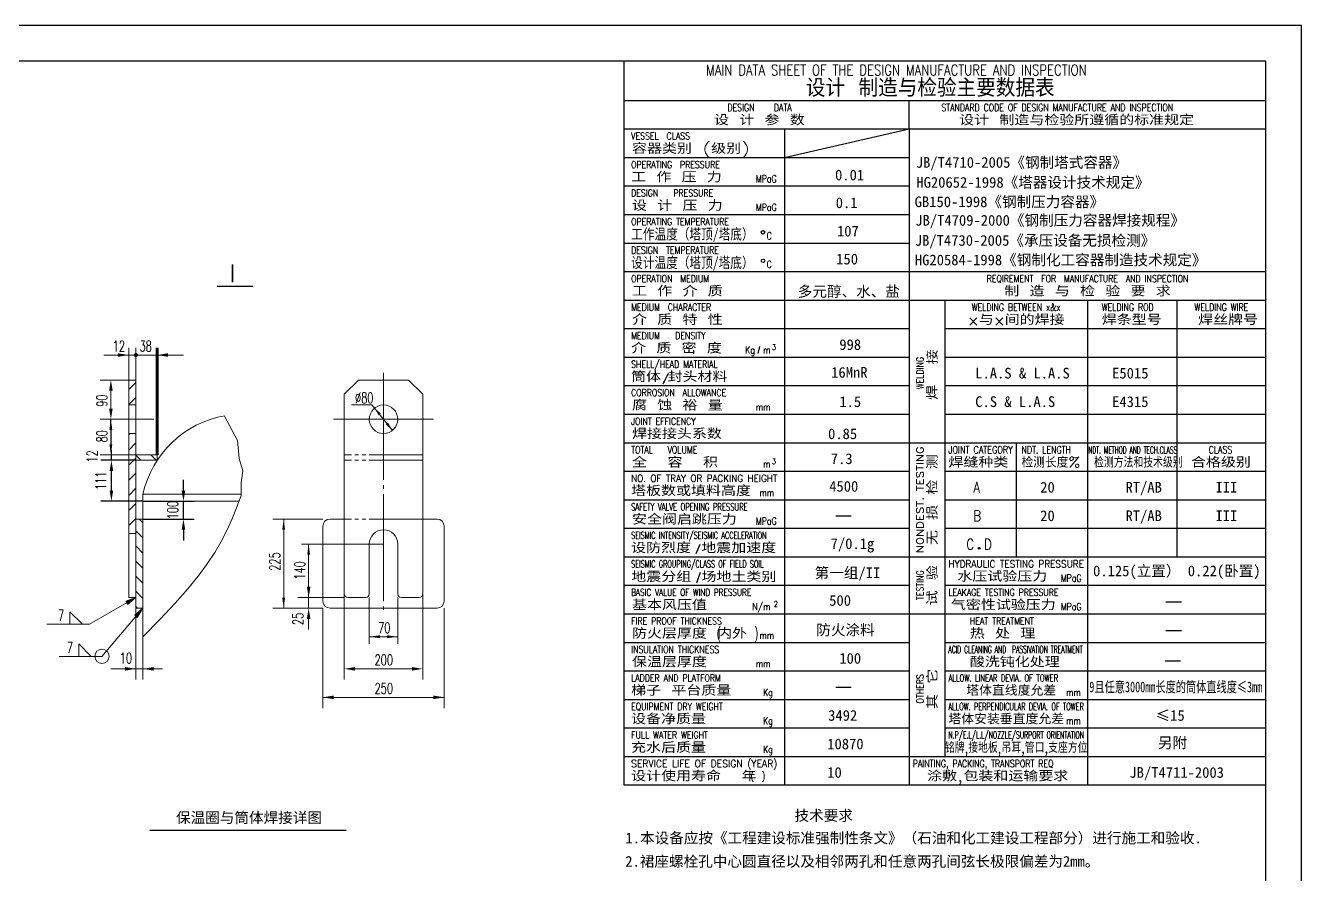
# Model space of a CAD drawing. Header units: inches. Extents: x 13 to 607, y 4 to 845.
# Drawn here: x 249.5 to 607.3, y 606.9 to 845 of the extents above; entities that cross this region are included whole.
import ezdxf
from ezdxf.enums import TextEntityAlignment as Align

# ---------------------------------------------------------------- set-up
doc = ezdxf.new("R2010")
doc.units = ezdxf.units.IN
doc.header["$MEASUREMENT"] = 0
for name, pattern in [('CENTER', [34, 30, -1.5, 1, -1.5]), ('DASHED', [5, 4, -1]), ('PHANTOM1', [20, 15, -1, 1, -1, 1, -1])]:
    doc.linetypes.add(name, pattern=pattern)
for name, color, linetype in [('1', 7, 'Continuous'), ('2', 1, 'CENTER'), ('3', 6, 'Continuous'), ('4', 3, 'DASHED'), ('6', 6, 'Continuous'), ('8', 2, 'PHANTOM1')]:
    doc.layers.add(name, color=color, linetype=linetype)
doc.styles.add('HZ22', font='COMPLEX', dxfattribs={"width": 0.8, "height": 2})
doc.styles.add('HZ23', font='complex_.ttf', dxfattribs={"width": 0.8, "height": 3})
doc.styles.add('HZ3', font='complex.shx', dxfattribs={"width": 0.67, "height": 3, "bigfont": 'hztxt.shx'})
doc.styles.add('HZ5', font='complex', dxfattribs={"width": 0.67, "height": 5, "bigfont": 'hztxt'})
doc.styles.add('ST3', font='SimSun.ttf', dxfattribs={"height": 3})
doc.styles.get("Standard").update_dxf_attribs({"font": 'SimSun.ttf'})
doc.styles.add('SZ3', font='complex', dxfattribs={"width": 0.67, "height": 3, "bigfont": 'hztxt'})
doc.styles.add('SZ5', font='complex', dxfattribs={"width": 0.67, "height": 5})
doc.dimstyles.get("Standard").update_dxf_attribs({"dimtxt": 0.18, "dimasz": 0.18, "dimexe": 0.18, "dimexo": 0.0625, "dimgap": 0.09, "dimtad": 0, "dimtih": 1, "dimtoh": 1, "dimdec": 4, "dimzin": 0, "dimdsep": 46, "dimtxsty": 'Standard', "dimcen": 0.09, "dimadec": 0, "dimazin": 0, "dimtfac": 1, "dimtdec": 4, "dimtofl": 0, "dimtmove": 0, "dimatfit": 3, "dimfxl": 0, "dimtolj": 1, "dimtzin": 0, "dimarcsym": 0})
pattern_1 = [(135, (3411.9135, 6141.9222), (-2.1213203, -2.1213203), [])]

# ---------------------------------------------------------------- blocks, each defined once
blk = doc.blocks.new('*D4')
at = {"layer": '3', "color": 0, "lineweight": -2}
for p, q in [((280.44, 723.04), (270.59, 723.04)), ((273.59, 714.54), (273.59, 720.04)), ((282.44, 711.54), (270.59, 711.54))]:
    blk.add_line(p, q, dxfattribs=at)
at = {"layer": '3', "color": 0}
for points in [[(273.09, 720.04), (274.09, 720.04), (273.59, 723.04)], [(273.09, 714.54), (274.09, 714.54), (273.59, 711.54)]]:
    blk.add_solid(points, dxfattribs=at)
at = {"layer": 'DEFPOINTS', "color": 0}
for p in [(273.59, 723.04), (280.44, 723.04), (282.44, 711.54)]:
    blk.add_point(p, dxfattribs=at)
at = {"layer": '3', "color": 0, "insert": (270.59, 717.29), "char_height": 3, "attachment_point": 5, "rotation": 90, "style": 'SZ3'}
blk.add_mtext('\\A1;111', dxfattribs=at)
blk = doc.blocks.new('*D5')
at = {"layer": '3', "color": 0, "lineweight": -2}
for p, q in [((293.79, 714.54), (293.79, 717.54)), ((282.44, 711.54), (296.79, 711.54)), ((293.79, 706.54), (293.79, 711.54)), ((282.44, 706.54), (296.79, 706.54)), ((293.79, 703.54), (293.79, 700.54))]:
    blk.add_line(p, q, dxfattribs=at)
at = {"layer": '3', "color": 0}
for points in [[(293.29, 714.54), (294.29, 714.54), (293.79, 711.54)], [(293.29, 703.54), (294.29, 703.54), (293.79, 706.54)]]:
    blk.add_solid(points, dxfattribs=at)
at = {"layer": 'DEFPOINTS', "color": 0}
for p in [(282.44, 711.54), (293.79, 711.54), (282.44, 706.54)]:
    blk.add_point(p, dxfattribs=at)
at = {"layer": '3', "color": 0, "insert": (290.79, 709.04), "char_height": 3, "attachment_point": 5, "rotation": 90, "style": 'SZ3'}
blk.add_mtext('\\A1;100', dxfattribs=at)

msp = doc.modelspace()

# ---------------------------------------------------------------- hatches: boundary and pattern name
at = {"layer": '3'}
h = msp.add_hatch(dxfattribs=at)
h.set_pattern_fill('_USER', color=256, scale=3, angle=45, style=0, pattern_type=0)
h.set_pattern_definition([(45, (3411.9135, 6141.9222), (-2.1213203, 2.1213203), [])])
h.paths.add_polyline_path([(278.444, 738.541), (280.444, 738.541), (280.444, 745.541), (278.444, 745.541)])
h.paths.add_polyline_path([(278.444, 724.541), (280.444, 724.541), (280.444, 730.541), (278.444, 730.541)])
h.paths.add_polyline_path([(278.444, 724.541), (278.444, 702.541), (280.444, 702.541), (280.444, 724.541)])
h = msp.add_hatch(dxfattribs=at)
h.set_pattern_fill('_USER', color=256, scale=3, angle=135, style=0, pattern_type=0)
h.set_pattern_definition(pattern_1)
h.paths.add_polyline_path([(286.444, 723.041), (286.444, 724.541), (280.444, 724.541), (280.444, 723.041)])
h = msp.add_hatch(dxfattribs=at)
h.set_pattern_fill('_USER', color=256, scale=3, angle=135, style=0, pattern_type=0)
h.set_pattern_definition(pattern_1)
h.paths.add_polyline_path([(282.444, 706.541), (280.444, 706.541), (280.444, 681.541), (282.444, 681.541)])

# ---------------------------------------------------------------- linework, layer by layer
at = {"layer": '1'}
for p, q in [((597.339, 834.97), (38.339, 834.97)), ((597.339, 13.97), (597.339, 834.97))]:
    msp.add_line(p, q, dxfattribs=at)
at = {"layer": '1', "lineweight": 15}
for p, q in [((278.444, 684.541), (278.444, 745.541)), ((278.444, 745.541), (280.444, 745.541)), ((280.444, 681.541), (280.444, 745.541)), ((342.901, 745.541), (338.901, 741.541)), ((342.901, 745.541), (356.901, 745.541)), ((360.901, 741.541), (356.901, 745.541)), ((338.901, 685.541), (338.901, 741.541)), ((360.901, 741.541), (360.901, 685.541)), ((278.444, 738.541), (280.444, 738.541)), ((278.444, 730.541), (280.444, 730.541)), ((280.444, 724.541), (286.444, 724.541)), ((286.444, 723.041), (280.444, 723.041)), ((286.444, 724.541), (286.444, 723.041)), ((282.444, 713.541), (282.444, 706.541)), ((282.444, 711.541), (309.391, 711.541)), ((280.444, 706.541), (282.444, 706.541)), ((282.444, 706.541), (282.444, 681.541)), ((338.901, 706.541), (334.901, 706.541)), ((364.901, 706.541), (360.901, 706.541)), ((278.444, 702.541), (280.444, 702.541)), ((332.901, 704.541), (332.901, 683.541)), ((366.901, 683.541), (366.901, 704.541)), ((345.901, 685.541), (345.901, 699.541)), ((353.901, 699.541), (353.901, 685.541)), ((280.444, 684.541), (278.444, 684.541)), ((344.901, 684.541), (339.901, 684.541)), ((359.901, 684.541), (354.901, 684.541)), ((282.444, 681.541), (280.444, 681.541)), ((282.444, 681.541), (282.444, 673.541)), ((334.901, 681.541), (364.901, 681.541))]:
    msp.add_line(p, q, dxfattribs=at)
msp.add_circle((349.901, 734.541), 4, dxfattribs=at)
for centre, radius, start, end in [((310.359, 707.38), 28.588, 99.90133, 167.55261), ((334.901, 704.541), 2, 90, 180), ((364.901, 704.541), 2, 0, 90), ((349.901, 699.541), 4, 0, 180), ((334.901, 683.541), 2, 180, 270), ((339.901, 685.541), 1, 180, 270), ((344.901, 685.541), 1, 270, 0), ((354.901, 685.541), 1, 180, 270), ((359.901, 685.541), 1, 270, 0), ((364.901, 683.541), 2, 270, 0)]:
    msp.add_arc(centre, radius, start, end, dxfattribs=at)
at = {"layer": '2', "lineweight": 15}
for p, q in [((349.901, 747.541), (349.901, 679.541)), ((270.444, 734.541), (285.444, 734.541)), ((335.901, 734.541), (363.901, 734.541)), ((282.444, 713.541), (310.113, 713.541))]:
    msp.add_line(p, q, dxfattribs=at)
at = {"layer": '3'}
for p, q in [((597.339, 834.97), (417.339, 834.97)), ((417.339, 834.97), (417.339, 631.97)), ((417.339, 823.97), (597.339, 823.97)), ((497.339, 815.97), (497.339, 823.97)), ((417.339, 815.97), (597.339, 815.97)), ((462.339, 815.97), (462.339, 631.97)), ((462.339, 807.97), (497.339, 815.97)), ((497.339, 815.97), (497.339, 631.97)), ((417.339, 807.97), (497.339, 807.97)), ((417.339, 799.97), (497.339, 799.97)), ((417.339, 791.97), (497.339, 791.97)), ((417.339, 783.97), (497.339, 783.97)), ((417.339, 775.97), (497.339, 775.97)), ((497.339, 775.97), (597.339, 775.97)), ((417.339, 767.97), (497.339, 767.97)), ((497.339, 767.97), (597.339, 767.97)), ((507.339, 767.97), (507.339, 639.97)), ((547.339, 767.97), (547.339, 727.97)), ((572.339, 767.97), (572.339, 695.97)), ((417.339, 759.97), (497.339, 759.97)), ((507.339, 759.97), (597.339, 759.97)), ((417.339, 751.97), (497.339, 751.97)), ((455.339, 754.97), (454.839, 752.97)), ((507.339, 751.97), (597.339, 751.97)), ((428.339, 744.47), (429.839, 747.47)), ((417.339, 743.97), (497.339, 743.97)), ((507.339, 743.97), (597.339, 743.97)), ((273.592, 723.041), (273.444, 734.541)), ((417.339, 735.97), (497.339, 735.97)), ((507.339, 735.97), (597.339, 735.97)), ((547.339, 735.97), (547.339, 631.97)), ((417.339, 727.97), (497.339, 727.97)), ((497.339, 727.97), (597.339, 727.97)), ((527.339, 727.97), (527.339, 695.97)), ((534.339, 727.97), (534.339, 727.97)), ((417.339, 719.97), (497.339, 719.97)), ((507.339, 719.97), (597.339, 719.97)), ((417.339, 711.97), (497.339, 711.97)), ((507.339, 711.97), (597.339, 711.97)), ((476.753, 707.423), (481.09, 707.423)), ((417.339, 703.97), (497.339, 703.97)), ((507.339, 703.97), (597.339, 703.97)), ((437.566, 696.851), (438.728, 699.475)), ((417.339, 695.97), (497.339, 695.97)), ((497.339, 695.97), (597.339, 695.97)), ((437.81, 688.698), (438.778, 691.668)), ((417.339, 687.97), (497.339, 687.97)), ((507.339, 687.97), (597.339, 687.97)), ((417.339, 679.97), (497.339, 679.97)), ((497.339, 679.97), (597.339, 679.97)), ((569.31, 683.31), (573.647, 683.31)), ((569.31, 675.31), (573.647, 675.31)), ((417.339, 671.97), (497.339, 671.97)), ((507.339, 671.97), (597.339, 671.97)), ((569.091, 666.763), (573.428, 666.763)), ((417.339, 663.97), (497.339, 663.97)), ((507.339, 663.97), (597.339, 663.97)), ((476.753, 659.423), (481.09, 659.423)), ((417.339, 655.97), (497.339, 655.97)), ((507.339, 655.97), (597.339, 655.97)), ((417.339, 647.97), (497.339, 647.97)), ((507.339, 647.97), (597.339, 647.97)), ((417.339, 639.97), (597.339, 639.97)), ((497.339, 639.97), (597.339, 639.97)), ((417.339, 631.97), (597.339, 631.97)), ((284.325, 619.302), (339.384, 619.302))]:
    msp.add_line(p, q, dxfattribs=at)
at = {"layer": '3', "lineweight": 15}
for p, q in [((271.444, 752.541), (293.786, 752.541)), ((278.444, 745.541), (278.444, 754.541)), ((280.444, 754.541), (280.444, 745.541)), ((278.444, 745.541), (270.444, 745.541)), ((273.444, 737.541), (273.444, 742.541)), ((346.642, 738.615), (340.901, 738.615)), ((352.4, 731.418), (346.642, 738.615)), ((273.444, 734.541), (270.444, 734.541)), ((270.444, 724.541), (283.444, 724.541)), ((332.901, 706.541), (318.901, 706.541)), ((321.901, 706.541), (321.901, 681.541)), ((349.901, 699.541), (326.901, 699.541)), ((328.901, 699.541), (328.901, 684.541)), ((328.901, 687.541), (328.901, 690.541)), ((280.444, 684.541), (267.444, 677.041)), ((277.595, 683.475), (280.444, 684.541)), ((278.095, 682.609), (277.595, 683.475)), ((277.695, 683.302), (280.444, 684.541)), ((277.795, 683.129), (280.444, 684.541)), ((280.444, 684.541), (277.895, 682.956)), ((280.444, 684.541), (277.995, 682.782)), ((280.444, 684.541), (278.095, 682.609)), ((328.901, 684.541), (325.901, 684.541)), ((338.901, 684.541), (326.901, 684.541)), ((328.901, 684.541), (328.901, 681.541)), ((338.901, 685.541), (338.901, 661.541)), ((345.901, 684.541), (345.901, 671.541)), ((353.901, 684.541), (353.901, 671.541)), ((360.901, 685.541), (360.901, 661.541)), ((265.444, 677.041), (261.944, 680.541)), ((261.944, 680.541), (261.944, 677.041)), ((282.444, 681.541), (270.944, 668.041)), ((277.995, 682.782), (277.695, 683.302)), ((277.895, 682.956), (277.795, 683.129)), ((280.118, 679.582), (282.444, 681.541)), ((280.27, 679.452), (282.444, 681.541)), ((280.422, 679.323), (282.444, 681.541)), ((280.444, 681.541), (280.444, 661.541)), ((282.444, 681.541), (280.574, 679.193)), ((282.444, 681.541), (280.727, 679.063)), ((282.444, 681.541), (280.879, 678.933)), ((332.901, 681.541), (318.901, 681.541)), ((328.901, 681.541), (325.901, 681.541)), ((332.901, 681.541), (332.901, 653.541)), ((366.901, 681.541), (366.901, 653.541)), ((267.444, 677.041), (255.444, 677.041)), ((280.879, 678.933), (280.118, 679.582)), ((280.727, 679.063), (280.27, 679.452)), ((280.574, 679.193), (280.422, 679.323)), ((328.901, 678.541), (328.901, 675.541)), ((282.444, 673.541), (282.444, 661.541)), ((345.901, 673.541), (353.901, 673.541)), ((267.944, 668.041), (264.444, 671.541)), ((264.444, 671.541), (264.444, 668.041)), ((270.944, 668.041), (258.944, 668.041)), ((273.444, 664.541), (287.944, 664.541)), ((341.901, 664.541), (357.901, 664.541)), ((332.901, 656.541), (366.901, 656.541))]:
    msp.add_line(p, q, dxfattribs=at)
at = {"layer": '3', "lineweight": 211}
msp.add_line((286.444, 724.541), (286.444, 754.532), dxfattribs=at)
at = {"layer": '3'}
msp.add_lwpolyline([(13.339, 3.97), (607.339, 3.97), (607.339, 844.97), (13.339, 844.97)], close=True, dxfattribs=at)
at = {"layer": '3', "lineweight": 15}
for points in [[(278.444, 752.541, 0, 1, 0), (275.444, 752.541, 1, 1, 0)], [(286.444, 752.541, 0, 1, 0), (289.444, 752.541, 1, 1, 0)], [(347.403, 737.665, 0, 0.8, 0), (348.877, 735.853, 0.8, 0.8, 0)], [(273.444, 734.541, 0, 0.8, 0), (273.444, 731.541, 0.8, 0.8, 0)], [(352.4, 731.418, 0, 0.8, 0), (350.828, 733.367, 0.8, 0.8, 0)], [(273.444, 724.541, 0, 0.8, 0), (273.444, 727.541, 0.8, 0.8, 0)], [(321.901, 706.541, 0, 0.8, 0), (321.901, 703.541, 0.8, 0.8, 0)], [(328.901, 699.541, 0, 0.8, 0), (328.901, 696.541, 0.8, 0.8, 0)], [(328.901, 684.541, 0, 0.8, 0), (328.901, 687.541, 0.8, 0.8, 0)], [(321.901, 681.541, 0, 0.8, 0), (321.901, 684.541, 0.8, 0.8, 0)], [(345.901, 673.541, 0, 0.8, 0), (348.901, 673.541, 0.8, 0.8, 0)], [(353.901, 673.541, 0, 0.8, 0), (350.901, 673.541, 0.8, 0.8, 0)], [(280.444, 664.541, 0, 1, 0), (277.444, 664.541, 1, 1, 0)], [(282.444, 664.541, 0, 1, 0), (285.444, 664.541, 1, 1, 0)], [(332.901, 656.541, 0, 1, 0), (335.901, 656.541, 1, 1, 0)], [(366.901, 656.541, 0, 1, 0), (363.901, 656.541, 1, 1, 0)]]:
    msp.add_lwpolyline(points, format="xyseb", dxfattribs=at)
msp.add_lwpolyline([(282.444, 673.541), (287.309, 678.501), (291.459, 682.936), (294.977, 686.932), (297.944, 690.573), (300.442, 693.944), (302.553, 697.131), (304.36, 700.219), (305.944, 703.291), (307.379, 706.429), (308.709, 709.686), (309.969, 713.113), (309.944, 716.76), (310.444, 720.041), (309.444, 723.541), (308.944, 728.541), (305.332, 735.401)], dxfattribs=at)
at = {"layer": '3'}
for centre, radius in [((456.339, 786.97), 0.5), ((456.339, 778.97), 0.5), ((516.956, 698.343), 0.267)]:
    msp.add_circle(centre, radius, dxfattribs=at)
at = {"layer": '3', "lineweight": 211}
msp.add_circle((280.444, 752.541), 0.166, dxfattribs=at)
at = {"layer": '3', "lineweight": 15}
msp.add_circle((270.944, 668.041), 2, dxfattribs=at)
for points in [[(272.944, 742.541), (273.944, 742.541), (273.444, 745.541)], [(272.944, 737.541), (273.944, 737.541), (273.444, 734.541)], [(328.401, 687.541), (329.401, 687.541), (328.901, 684.541)], [(328.401, 678.541), (329.401, 678.541), (328.901, 681.541)], [(341.901, 665.041), (341.901, 664.041), (338.901, 664.541)], [(357.901, 665.041), (357.901, 664.041), (360.901, 664.541)]]:
    msp.add_solid(points, dxfattribs=at)
at = {"layer": '6'}
msp.add_line((303.284, 771.902), (313.265, 771.902), dxfattribs=at)
at = {"layer": '8', "lineweight": 15}
for p, q in [((360.901, 724.541), (338.901, 724.541)), ((360.901, 723.041), (338.901, 723.041)), ((360.901, 706.541), (338.901, 706.541))]:
    msp.add_line(p, q, dxfattribs=at)

# ---------------------------------------------------------------- texts
at = {"layer": '3'}
for s, height, style, width, p in [('MAIN DATA SHEET OF THE DESIGN MANUFACTURE AND INSPECTION', 3, 'HZ23', 0.8, (440.339, 830.97)), ('设计 制造与检验主要数据表', 5, 'HZ5', 1.1, (468.339, 824.97)), ('设 计 参 数', 3, 'HZ3', 1.4, (442.591, 816.97)), ('DESIGN    DATA', 2, 'HZ22', 0.8, (446.339, 820.97)), ('STANDARD CODE OF DESIGN MANUFACTURE AND INSPECTION', 2, 'HZ22', 0.8, (506.339, 820.97)), ('设计 制造与检验所遵循的标准规定', 3, 'HZ3', 1.4, (511.339, 816.97)), ('VESSEL  CLASS', 2, 'HZ22', 0.8, (419.339, 812.97)), ('容器类别 (级别)', 3, 'HZ3', 1.4, (419.591, 808.97)), ('OPERATING  PRESSURE', 2, 'HZ22', 0.8, (419.339, 804.97)), ('工 作 压 力', 3, 'HZ3', 1.4, (419.339, 800.97)), ('MPaG', 2, 'HZ22', 0.8, (454.339, 800.97)), ('DESIGN   PRESSURE', 2, 'HZ22', 0.8, (419.339, 796.97)), ('设 计 压 力', 3, 'HZ3', 1.4, (419.591, 792.97)), ('MPaG', 2, 'HZ22', 0.8, (454.339, 792.97)), ('OPERATING TEMPERATURE', 2, 'HZ22', 0.8, (419.339, 788.97)), ('工作温度（塔顶/塔底）', 3, 'ST3', 0.8, (419.339, 784.97)), ('C', 2, 'HZ22', 0.8, (457.339, 784.97)), ('DESIGN  TEMPERATURE', 2, 'HZ22', 0.8, (419.339, 780.97)), ('设计温度（塔顶/塔底）', 3, 'ST3', 0.8, (419.339, 776.97)), ('I', 5, 'SZ5', 0.67, (306.958, 772.979)), ('C', 2, 'HZ22', 0.8, (457.339, 776.97)), ('OPERATION  MEDIUM', 2, 'HZ22', 0.8, (419.339, 772.97)), ('工 作 介 质', 3, 'HZ3', 1.4, (419.591, 768.97)), ('MEDIUM  CHARACTER', 2, 'HZ22', 0.8, (419.339, 764.97)), ('WELDING ROD', 2, 'HZ22', 0.8, (551.339, 764.97)), ('WELDING WIRE', 2, 'HZ22', 0.8, (577.339, 764.97)), ('介 质 特 性', 3, 'HZ3', 1.4, (419.591, 760.97)), ('焊条型号', 3, 'HZ3', 1.4, (551.339, 760.97)), ('焊丝牌号', 3, 'HZ3', 1.4, (578.339, 760.97)), ('MEDIUM   DENSITY', 2, 'HZ22', 0.8, (419.339, 756.97)), ('介 质 密 度', 3, 'HZ3', 1.4, (419.339, 752.97)), ('3', 1.5, 'HZ22', 0.8, (458.839, 753.97)), ('Kg', 2, 'HZ22', 0.8, (451.339, 752.97)), ('m', 2, 'HZ22', 0.8, (456.339, 752.97)), ('筒体.封头材料', 3, 'HZ3', 1.4, (419.339, 744.97)), ('SHELL/HEAD MATERIAL', 2, 'HZ22', 0.8, (419.339, 748.97)), ('CORROSION  ALLOWANCE', 2, 'HZ22', 0.8, (419.339, 740.97)), ('腐 蚀 裕 量', 3, 'HZ3', 1.4, (419.591, 736.97)), ('mm', 2, 'HZ22', 0.8, (454.339, 736.97)), ('JOINT EFFICENCY', 2, 'HZ22', 0.8, (419.339, 732.97)), ('焊接接头系数', 3, 'HZ3', 1.4, (419.591, 728.97)), ('TOTAL   VOLUME', 2, 'HZ22', 0.8, (419.339, 724.97)), ('NDT. LENGTH', 2, 'HZ22', 0.8, (528.839, 724.97)), ('NDT. METHOD AND TECH.CLASS', 2, 'HZ22', 0.49, (547.56, 724.911)), ('CLASS', 2, 'HZ22', 0.8, (581.339, 724.97)), ('全  容  积', 3, 'HZ3', 1.4, (419.591, 720.97)), ('3', 1.5, 'HZ22', 0.8, (458.839, 721.97)), ('焊缝种类', 3, 'HZ3', 1.4, (508.339, 720.97)), ('检测方法和技术级别', 3, 'HZ3', 0.8, (549.169, 720.97)), ('合格级别', 3, 'HZ3', 1.4, (576.339, 720.97)), ('m', 2, 'HZ22', 0.8, (456.339, 720.97)), ('塔板数或填料高度', 3, 'HZ3', 1.4, (419.339, 712.97)), ('A', 3, 'HZ23', 0.8, (515.339, 713.97)), ('mm', 2, 'HZ22', 0.8, (455.339, 712.97)), ('SAFETY VALVE OPENING PRESSURE', 2, 'HZ22', 0.7, (419.339, 708.97)), ('B', 3, 'HZ23', 0.8, (515.339, 705.97)), ('安全阀启跳压力', 3, 'HZ3', 1.4, (419.591, 704.97)), ('MPaG', 2, 'HZ22', 0.8, (454.339, 704.97)), ('SEISMIC INTENSITY/SEISMIC ACCELERATION', 2, 'HZ22', 0.6, (419.339, 700.97)), ('设防烈度 地震加速度', 3, 'HZ3', 1.4, (419.339, 696.97)), ('C', 3, 'HZ23', 0.8, (513.339, 697.97)), ('D', 3, 'HZ23', 0.8, (518.339, 697.97)), ('SEISMIC GROUPING/CLASS OF FIELD SOIL', 2, 'HZ22', 0.6, (419.339, 692.97)), ('地震分组 场地土类别', 3, 'HZ3', 1.4, (419.396, 688.866)), ('水压试验压力', 3, 'HZ3', 1.4, (510.839, 688.97)), ('MPaG', 2, 'HZ22', 0.8, (539.839, 688.97)), ('BASIC VALUE OF WIND PRESSURE', 2, 'HZ22', 0.75, (419.339, 684.97)), ('基本风压值', 3, 'HZ3', 1.4, (419.591, 680.97)), ('2', 1.5, 'HZ22', 0.8, (459.339, 681.97)), ('LEAKAGE TESTING PRESSURE', 2, 'HZ22', 0.8, (508.339, 684.97)), ('气密性试验压力', 3, 'HZ3', 1.4, (509.018, 680.97)), ('N/m', 2, 'HZ22', 0.8, (453.339, 680.97)), ('MPaG', 2, 'HZ22', 0.8, (539.839, 680.97)), ('FIRE PROOF THICKNESS', 2, 'HZ22', 0.8, (419.339, 676.97)), ('(', 3, 'HZ3', 0.7, (443.339, 672.97)), (')', 3, 'HZ3', 0.7, (453.826, 672.97)), ('HEAT TREATMENT', 2, 'HZ22', 0.8, (514.339, 676.97)), ('防火层厚度 内外 ', 3, 'HZ3', 1.4, (419.591, 672.97)), ('mm', 2, 'HZ22', 0.8, (455.339, 672.97)), ('热 处 理', 3, 'HZ3', 1.4, (514.339, 672.97)), ('INSULATION THICKNESS', 2, 'HZ22', 0.8, (419.339, 668.97)), ('ACID CLEANING AND', 2, 'HZ22', 0.5, (508.339, 668.97)), (' PASSIVATION TREATMENT', 2, 'HZ22', 0.5, (525.339, 668.97)), ('保温层厚度', 3, 'HZ3', 1.4, (419.591, 664.97)), ('mm', 2, 'HZ22', 0.8, (454.339, 664.97)), ('酸洗钝化处理', 3, 'HZ3', 1.4, (514.339, 664.97)), ('LADDER AND PLATFORM', 2, 'HZ22', 0.8, (419.339, 660.97)), ('ALLOW. LINEAR DEVIA. OF TOWER', 2, 'HZ22', 0.7, (508.339, 660.97)), ('梯子 平台质量', 3, 'HZ3', 1.4, (419.339, 656.97)), ('Kg', 2, 'HZ22', 0.8, (456.339, 656.97)), ('塔体直线度允差', 3, 'HZ3', 1.2, (513.339, 656.97)), ('EQUIPMENT DRY WEIGHT', 2, 'HZ22', 0.8, (419.339, 652.97)), ('ALLOW. PERPENDICULAR DEVIA. OF TOWER', 2, 'HZ22', 0.55, (508.339, 652.97)), ('mm', 2, 'HZ22', 0.8, (541.339, 656.97)), ('设备净质量', 3, 'HZ3', 1.4, (419.339, 648.97)), ('塔体安装垂直度允差', 3, 'HZ3', 1.2, (508.339, 648.97)), ('Kg', 2, 'HZ22', 0.8, (456.339, 648.97)), ('mm', 2, 'HZ22', 0.8, (541.339, 648.97)), ('FULL WATER WEIGHT', 2, 'HZ22', 0.8, (419.339, 644.97)), ('充水后质量', 3, 'HZ3', 1.4, (419.339, 640.97)), ('Kg', 2, 'HZ22', 0.8, (456.339, 640.97)), ('PAINTING, PACKING, TRANSPORT REQ', 2, 'HZ22', 0.8, (498.339, 636.97)), ('设计使用寿命  年', 3, 'HZ3', 1.4, (419.339, 632.97)), ('(  )', 2, 'HZ22', 0.8, (452.839, 633.47)), ('涂敷,包装和运输要求', 3, 'HZ3', 1.4, (502.339, 632.97))]:
    msp.add_text(s, height=height, dxfattribs=dict(at, style=style, width=width)).set_placement(p)
at = {"layer": '3', "style": 'ST3'}
for s, p in [('JB/T4710-2005《钢制塔式容器》', (499.176, 805.08)), ('0.01', (476.537, 801.546)), ('HG20652-1998《塔器设计技术规定》', (499.329, 799.481)), ('0.1', (476.716, 793.757)), ('GB150-1998《钢制压力容器》', (498.858, 794.034)), ('JB/T4709-2000《钢制压力容器焊接规程》', (499.034, 788.846)), ('107', (477.073, 785.803)), ('JB/T4730-2005《承压设备无损检测》', (498.895, 783.202)), ('150', (476.849, 777.97)), ('HG20584-1998《钢制化工容器制造技术规定》', (498.918, 777.725)), ('多元醇、水、盐', (466.083, 768.899)), ('16MnR', (475.444, 746.189)), ('L.A.S & L.A.S', (515.839, 745.97)), ('E5015', (554.231, 745.97)), ('1.5', (477.727, 737.97)), ('C.S & L.A.S', (515.839, 737.97)), ('E4315', (554.231, 737.97)), ('0.85 ', (474.569, 728.97)), ('7.3', (475.339, 721.97)), ('4500', (474.888, 714.227)), ('20', (534.064, 713.97)), ('RT/AB', (557.986, 713.97)), ('III ', (583.236, 713.97)), ('20', (534.064, 705.97)), ('RT/AB', (557.986, 705.97)), ('III', (583.236, 705.97)), ('7/0.1g', (475.293, 698.136)), ('第一组/II', (470.802, 689.97)), ('0.125(立置） 0.22(卧置)', (548.888, 690.51)), ('500', (474.888, 682.227)), ('防火涂料 ', (471.259, 673.97)), ('100', (477.727, 665.97)), ('3492', (474.596, 649.97)), ('10870', (474.339, 641.97)), ('另附', (567.092, 642.315)), ('10', (474.339, 633.97)), ('技术要求', (465.16, 621.912)), ('1.本设备应按《工程建设标准强制性条文》（石油和化工建设工程部分）进行施工和验收.', (417.754, 615.6)), ('2.裙座螺栓孔中心圆直径以及相邻两孔和任意两孔间弦长极限偏差为2mm。', (417.704, 609.045))]:
    msp.add_text(s, height=3, dxfattribs=at).set_placement(p)
at = {"layer": '3'}
for s, height, style, width, p in [('REQIREMENT  FOR  MANUFACTURE  AND INSPECTION', 2, 'HZ22', 0.8, (547.339, 772.97)), ('制 造 与 检 验 要 求', 3, 'HZ3', 1.4, (547.339, 768.97)), ('WELDING BETWEEN x&x', 2, 'HZ22', 0.8, (527.339, 764.97)), ('x与x间的焊接', 3, 'HZ3', 1.4, (527.339, 760.97)), ('铭牌,接地板,吊耳,管口,支座方位', 3, 'HZ3', 0.8, (527.339, 640.97))]:
    msp.add_text(s, height=height, dxfattribs=dict(at, style=style, width=width)).set_placement(p, align=Align.CENTER)
at = {"layer": '3', "lineweight": 15, "style": 'SZ3', "width": 0.67}
for s, p in [('12', (273.944, 753.541)), ('38', (281.499, 753.541)), ('%%C80', (341.901, 739.041)), ('70', (348.401, 674.541)), ('10', (275.944, 666.041)), ('200', (347.401, 665.541)), ('250', (347.401, 657.541))]:
    msp.add_text(s, height=3, dxfattribs=at).set_placement(p)
at = {"layer": '3'}
for s, height, style, width, p in [('WELDING', 2, 'HZ22', 0.8, (501.339, 742.97)), ('焊  接', 3, 'HZ3', 1.4, (505.339, 739.97))]:
    msp.add_text(s, height=height, rotation=90, dxfattribs=dict(at, style=style, width=width)).set_placement(p)
at = {"layer": '3', "lineweight": 15, "style": 'SZ3', "width": 0.67}
for s, p in [('90', (272.444, 738.041)), ('80', (272.444, 728.041)), ('12', (269.68, 722.373)), ('225', (320.901, 692.041)), ('140', (327.901, 689.541))]:
    msp.add_text(s, height=3, rotation=90, dxfattribs=at).set_placement(p)
at = {"layer": '3', "style": 'HZ22', "width": 1.00639}
msp.add_text('NONDEST. TESTING', height=2, rotation=90, dxfattribs=at).set_placement((501.339, 696.97), (501.339, 726.97), align=Align.FIT)
at = {"layer": '3'}
for s, height, style, width, p, p2 in [('JOINT CATEGORY', 2, 'HZ22', 0.677419, (508.339, 724.97), (526.339, 724.97)), ('检测长度%', 3, 'HZ3', 1.132353, (528.839, 720.97), (545.339, 720.97)), ('NO. OF TRAY OR PACKING HEIGHT', 2, 'HZ22', 0.728426, (419.339, 716.97), (460.339, 716.97)), ('HYDRAULIC TESTING PRESSURE', 2, 'HZ22', 0.754253, (508.339, 692.97), (546.339, 692.97)), ('9且任意3000mm长度的筒体直线度≤3mm', 3, 'ST3', 0.668658, (547.839, 657.97), (596.339, 657.97)), ('N.P/E.L/L.L/NOZZLE/SURPORT ORIENTATION', 2, 'HZ22', 0.534137, (508.339, 644.97), (546.339, 644.97)), ('SERVICE LIFE OF DESIGN (YEAR)', 2, 'HZ22', 0.771505, (419.339, 636.97), (460.339, 636.97))]:
    msp.add_text(s, height=height, dxfattribs=dict(at, style=style, width=width)).set_placement(p, p2, align=Align.FIT)
for s, height, style, width, p in [('无 损 检 测', 3, 'HZ3', 1.4, (505.339, 711.97)), ('TESTING', 2, 'HZ22', 0.8, (501.339, 687.97)), ('试 验', 3, 'HZ3', 1.4, (505.339, 687.97)), ('OTHERS', 2, 'HZ22', 0.8, (501.339, 658.911)), ('其 它', 3, 'HZ3', 1.4, (505.339, 658.911))]:
    msp.add_text(s, height=height, rotation=90, dxfattribs=dict(at, style=style, width=width)).set_placement(p, align=Align.CENTER)
at = {"layer": '3', "lineweight": 15, "style": 'SZ3', "width": 0.67}
for p in [(259.444, 678.041), (261.944, 669.041)]:
    msp.add_text('7', height=3, dxfattribs=at).set_placement(p, align=Align.CENTER)
at = {"layer": '3', "style": 'ST3'}
for s, p in [('≤15', (570.523, 649.97)), ('JB/T4711-2003', (572.339, 633.97)), ('保温圈与筒体焊接详图', (312.178, 621.302))]:
    msp.add_text(s, height=3, dxfattribs=at).set_placement(p, align=Align.CENTER)
at = {"layer": '3', "lineweight": 15, "insert": (325.901, 678.541), "char_height": 3, "attachment_point": 5, "rotation": 90, "style": 'SZ3'}
msp.add_mtext('25', dxfattribs=at)
at = {"layer": '4', "style": 'ST3'}
msp.add_text('998', height=3, dxfattribs=at).set_placement((477.727, 753.97))

# ---------------------------------------------------------------- dimensions: what is measured, and where the dimension line sits
at = {"layer": '3'}
for base, p1, p2, text, picture, middle in [((273.592, 723.041), (282.444, 711.541), (280.444, 723.041), '111', '*D4', (270.592, 717.291)), ((293.79, 711.541), (282.444, 706.541), (282.444, 711.541), '100', '*D5', (290.79, 709.041))]:
    dim = msp.add_linear_dim(base=base, p1=p1, p2=p2, angle=90, text=text, dimstyle='Standard', override={"dimasz": 3, "dimexe": 3, "dimexo": 0, "dimtih": 0, "dimtoh": 0, "dimdec": 2, "dimtxsty": 'SZ3', "dimsah": 1, "dimcen": 0, "dimtdec": 2, "dimtofl": 1, "dimtmove": 2, "dimtvp": 1}, dxfattribs=at)
    dim.commit()
    dim.dimension.update_dxf_attribs({"geometry": picture, "text_midpoint": middle})

doc.saveas('drawing.dxf')
